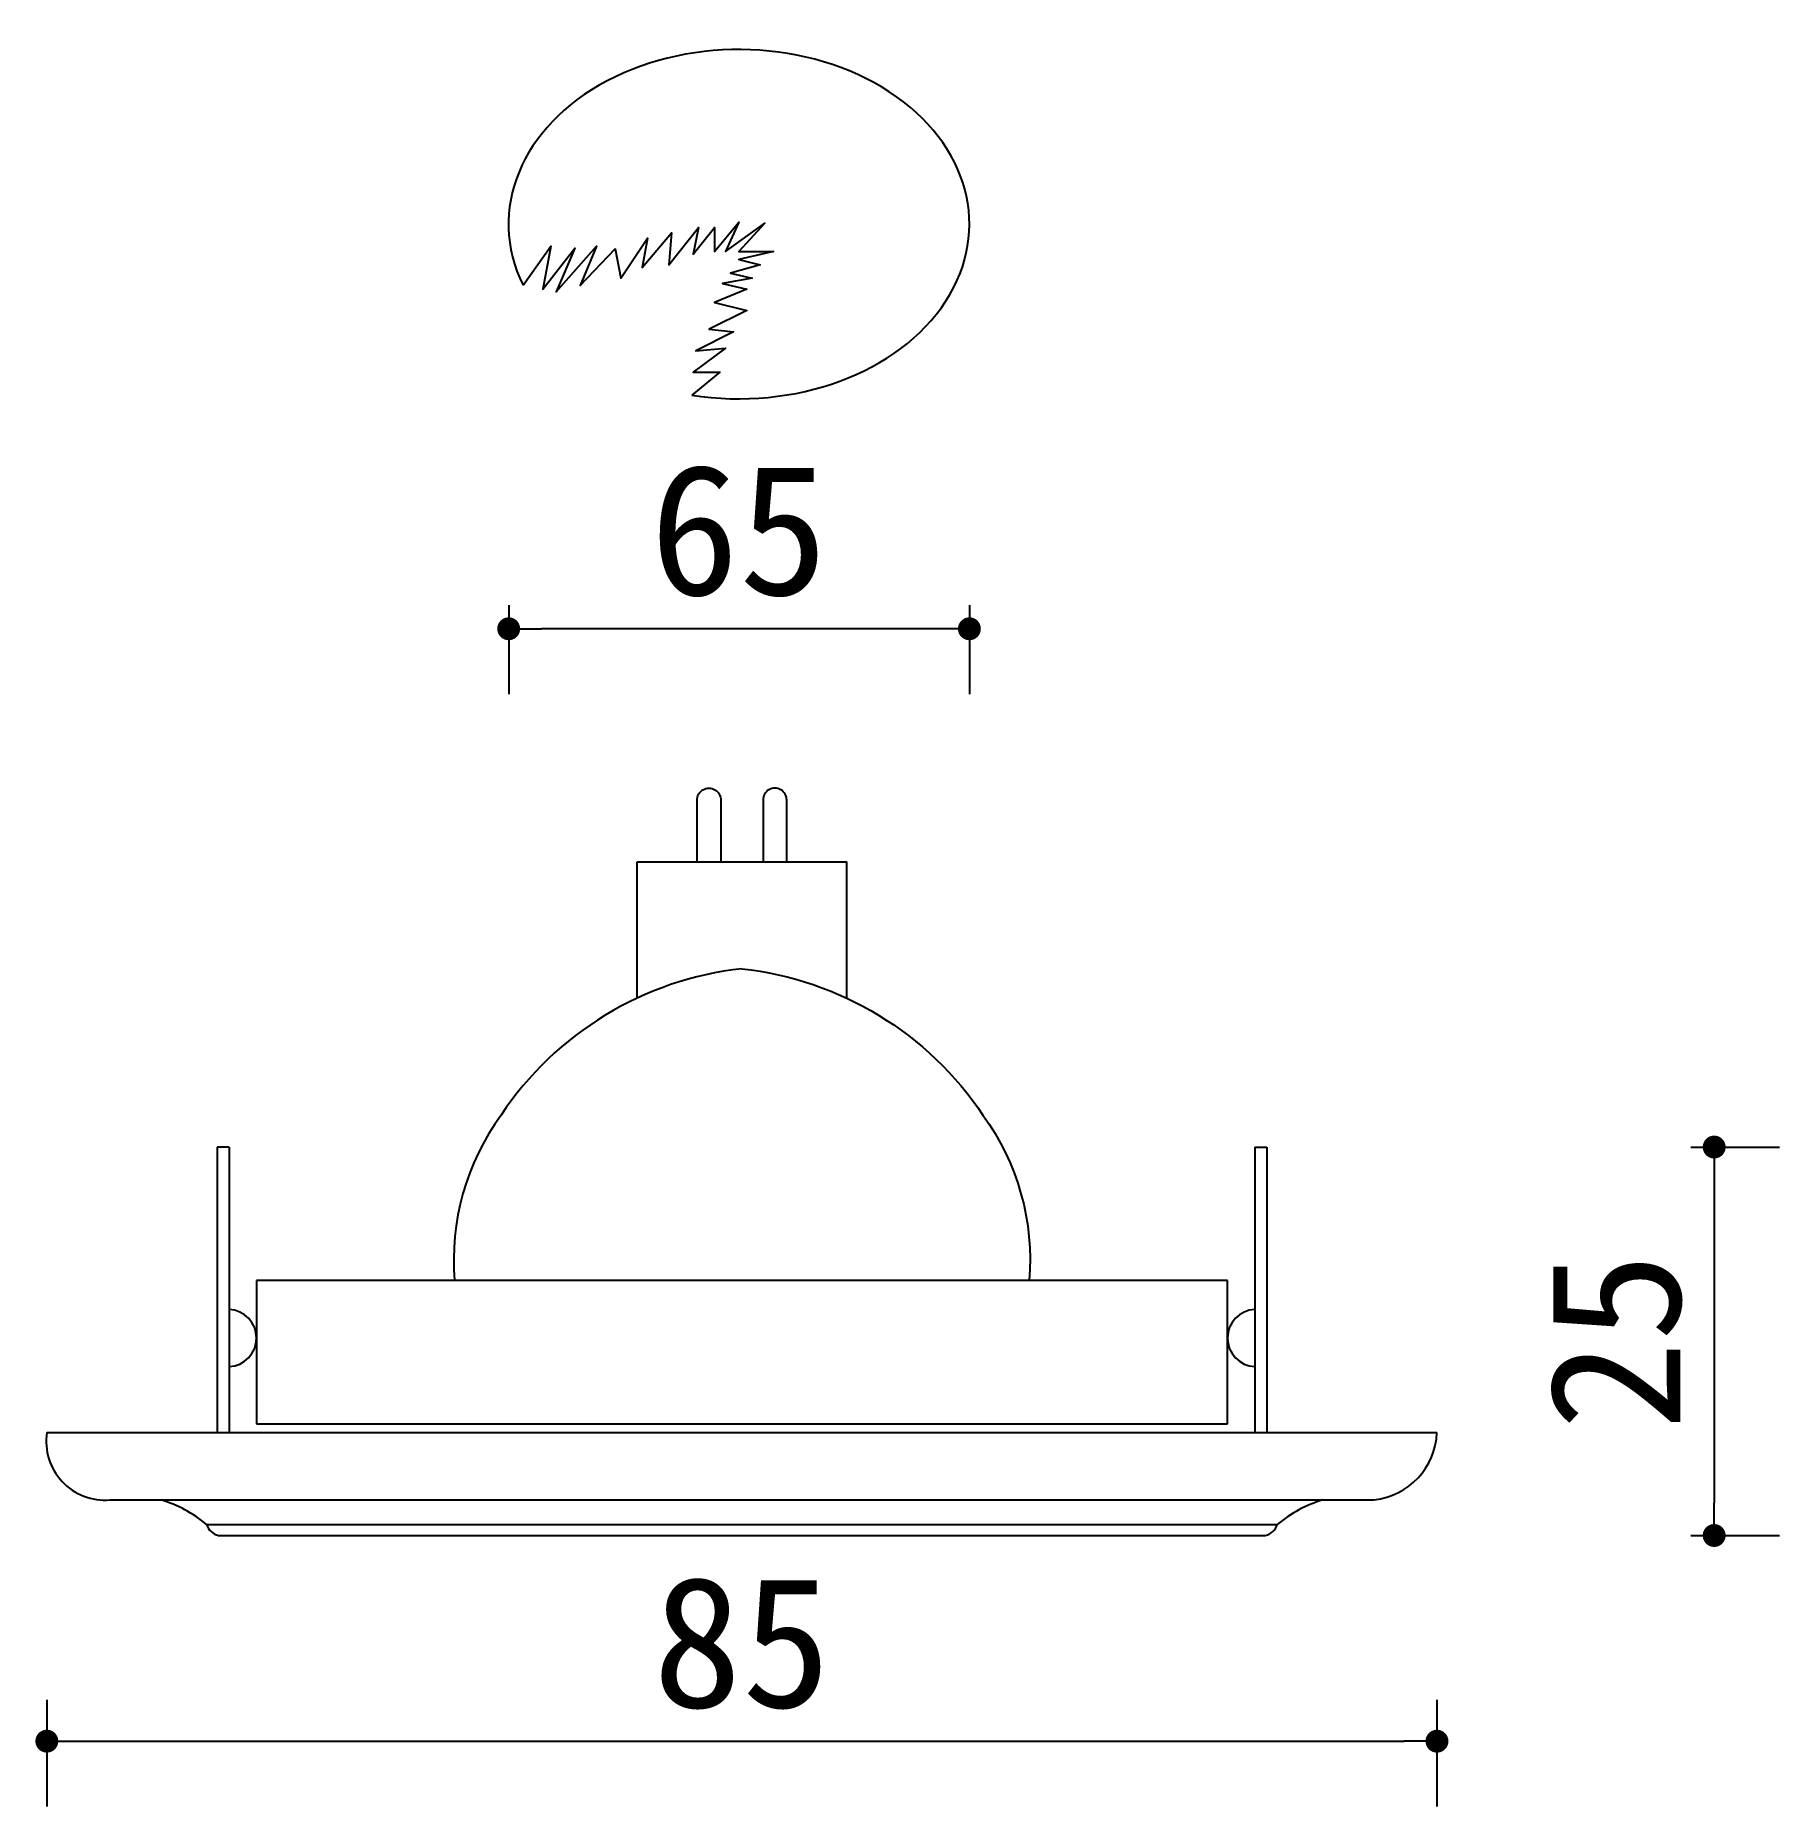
# Model space of a CAD drawing. Extents: x 62 to 168, y 588 to 696.
import ezdxf

# ---------------------------------------------------------------- set-up
doc = ezdxf.new("R2010")
doc.units = 0
doc.header["$MEASUREMENT"] = 0
doc.layers.get('0').update_dxf_attribs({"linetype": 'CONTINUOUS'})
doc.layers.get('DEFPOINTS').update_dxf_attribs({"linetype": 'CONTINUOUS'})
for name, color, linetype in [('3', 3, 'CONTINUOUS'), ('4', 4, 'CONTINUOUS'), ('DIM', 3, 'CONTINUOUS')]:
    doc.layers.add(name, color=color, linetype=linetype)
doc.styles.add('HZ', font='')
doc.styles.get('HZ').set_extended_font_data('仿宋_GB2312')
doc.dimstyles.get("Standard").update_dxf_attribs({"dimtxt": 0.18, "dimasz": 0.18, "dimexe": 0.18, "dimexo": 0.0625, "dimgap": 0.09, "dimtad": 0, "dimtih": 1, "dimtoh": 1, "dimdec": 4, "dimzin": 0, "dimtxsty": 'STANDARD', "dimcen": 0.09, "dimazin": 3, "dimtfac": 1, "dimtdec": 4, "dimtofl": 0, "dimtmove": 0, "dimatfit": 3, "dimtolj": 1, "dimtzin": 0})

# ---------------------------------------------------------------- blocks, each defined once
blk = doc.blocks.new('_DOT')
at = {"color": 0, "linetype": 'BYBLOCK'}
blk.add_line((-0.35, 0), (-1, 0), dxfattribs=at)
at = {"color": 0, "linetype": 'BYBLOCK', "const_width": 0.35}
blk.add_lwpolyline([(-0.175, 0, 1), (0.175, 0, 1)], format="xyb", close=True, dxfattribs=at)
blk = doc.blocks.new('*D4')
at = {"linetype": 'BYBLOCK'}
for p, q in [((62.44, 594.51), (62.44, 587.98)), ((147.44, 594.51), (147.44, 587.98)), ((64.44, 591.98), (145.44, 591.98))]:
    blk.add_line(p, q, dxfattribs=at)
at = {"layer": 'DEFPOINTS', "color": 0, "linetype": 'BYBLOCK'}
for p in [(62.44, 598.51), (147.44, 598.51), (147.44, 591.98)]:
    blk.add_point(p, dxfattribs=at)
at = {"linetype": 'BYBLOCK', "xscale": 2, "yscale": 2, "zscale": 2, "rotation": 180}
blk.add_blockref('_DOT', (62.44, 591.98), dxfattribs=at)
at = {"linetype": 'BYBLOCK', "xscale": 2, "yscale": 2, "zscale": 2}
blk.add_blockref('_DOT', (147.44, 591.98), dxfattribs=at)
at = {"color": 0, "linetype": 'BYBLOCK', "insert": (104.94, 597.98), "char_height": 8, "attachment_point": 5, "style": 'HZ'}
blk.add_mtext('\\A1;85', dxfattribs=at)
blk = doc.blocks.new('*D6')
at = {"linetype": 'BYBLOCK'}
for p, q in [((162.96, 628.32), (168.39, 628.32)), ((164.39, 626.32), (164.39, 606.56)), ((162.96, 604.56), (168.39, 604.56))]:
    blk.add_line(p, q, dxfattribs=at)
at = {"layer": 'DEFPOINTS', "color": 0, "linetype": 'BYBLOCK'}
for p in [(158.96, 628.32), (158.96, 604.56), (164.39, 604.56)]:
    blk.add_point(p, dxfattribs=at)
at = {"linetype": 'BYBLOCK', "xscale": 2, "yscale": 2, "zscale": 2}
for p, rotation in [((164.39, 628.32), 90), ((164.39, 604.56), 270)]:
    blk.add_blockref('_DOT', p, dxfattribs=dict(at, rotation=rotation))
at = {"color": 0, "linetype": 'BYBLOCK', "insert": (158.39, 616.44), "char_height": 8, "attachment_point": 5, "rotation": 90, "style": 'HZ'}
blk.add_mtext('\\A1;25', dxfattribs=at)
blk = doc.blocks.new('*D5')
at = {"linetype": 'BYBLOCK'}
for p, q in [((90.68, 661.46), (90.68, 656.02)), ((118.85, 661.46), (118.85, 656.02)), ((116.85, 660.02), (92.68, 660.02))]:
    blk.add_line(p, q, dxfattribs=at)
at = {"layer": 'DEFPOINTS', "color": 0, "linetype": 'BYBLOCK'}
for p in [(90.68, 665.46), (118.85, 665.46), (90.68, 660.02)]:
    blk.add_point(p, dxfattribs=at)
at = {"linetype": 'BYBLOCK', "xscale": 2, "yscale": 2, "zscale": 2, "rotation": 180}
blk.add_blockref('_DOT', (90.68, 660.02), dxfattribs=at)
at = {"linetype": 'BYBLOCK', "xscale": 2, "yscale": 2, "zscale": 2}
blk.add_blockref('_DOT', (118.85, 660.02), dxfattribs=at)
at = {"color": 0, "linetype": 'BYBLOCK', "insert": (104.76, 666.02), "char_height": 8, "attachment_point": 5, "style": 'HZ'}
blk.add_mtext('\\A1;65', dxfattribs=at)

msp = doc.modelspace()

# ---------------------------------------------------------------- linework, layer by layer
at = {"layer": '3'}
for points in [[(91.56, 681.04), (93.26, 683.42), (92.77, 680.8), (94.73, 683.31), (93.59, 680.64), (96.05, 683.42), (95.06, 681.01), (97.2, 683.26), (97.53, 681.46), (99.17, 683.92), (98.84, 682.11), (100.64, 684.24), (100.48, 682.28), (102.28, 684.57), (101.96, 682.93), (103.27, 684.57), (103.27, 683.1), (104.75, 684.9), (103.93, 683.1), (106.34, 684.82), (106.34, 684.82), (104.75, 683.1), (106.88, 683.1), (104.75, 682.6), (106.06, 682.28), (104.25, 681.78), (105.57, 681.46), (103.76, 681.13), (105.24, 680.8), (103.27, 679.98), (105.24, 679.49), (102.94, 678.34), (104.42, 678.18), (102.12, 677.03), (103.93, 677.19), (101.96, 675.72), (103.6, 675.72), (101.88, 674.31)], [(72.2, 605.24), (137.68, 605.24)]]:
    msp.add_lwpolyline(points, dxfattribs=at)
msp.add_ellipse((104.76, 684.77), major_axis=(14.09, 0), ratio=0.758153, start_param=4.506112, end_param=9.781472, dxfattribs=at)
at = {"layer": '4'}
for p, q in [((98.53, 637.43), (98.53, 645.76)), ((98.53, 645.76), (111.35, 645.76)), ((111.35, 637.43), (111.35, 645.76)), ((72.85, 628.32), (72.85, 610.85)), ((73.58, 628.32), (72.85, 628.32)), ((73.58, 628.32), (73.58, 610.85)), ((136.3, 628.32), (137.03, 628.32)), ((136.3, 628.32), (136.3, 610.85)), ((137.03, 628.32), (137.03, 610.85)), ((134.63, 620.15), (75.25, 620.15)), ((75.25, 620.15), (75.25, 611.4)), ((134.63, 611.4), (134.63, 620.15)), ((75.25, 611.4), (134.63, 611.4))]:
    msp.add_line(p, q, dxfattribs=at)
for points in [[(102.2, 645.76), (102.2, 649.54, -1.012643), (103.65, 649.54), (103.65, 645.76)], [(107.68, 645.76), (107.68, 649.54, 1.012643), (106.23, 649.54), (106.23, 645.76)], [(104.94, 639.23, 0.22106), (90.21, 630.28, 0.179358), (87.37, 620.15)], [(104.94, 639.23, -0.22106), (119.68, 630.28, -0.179358), (122.51, 620.15)]]:
    msp.add_lwpolyline(points, format="xyb", dxfattribs=at)
for points in [[(147.44, 610.85), (62.44, 610.85)], [(66.29, 606.74), (143.6, 606.74)], [(72.94, 604.56), (136.95, 604.56)]]:
    msp.add_lwpolyline(points, dxfattribs=at)
for centre, radius, start, end in [((73.51, 616.64), 1.75, 272.466, 87.534), ((136.38, 616.64), 1.75, 92.466, 267.534), ((65.99, 610.32), 3.59, 171.3979, 274.7792), ((143.14, 611.02), 4.3, 276.0472, 357.7757), ((67.23, 599.32), 7.73, 49.9136, 73.6945), ((142.65, 599.32), 7.73, 106.3055, 130.0864), ((73.17, 605.54), 1.01, 197.4833, 256.6715), ((136.71, 605.54), 1.01, 283.3285, 342.5167)]:
    msp.add_arc(centre, radius, start, end, dxfattribs=at)

# ---------------------------------------------------------------- dimensions: what is measured, and where the dimension line sits
at = {"layer": '3'}
dim = msp.add_linear_dim(base=(164.39, 604.56), p1=(158.96, 628.32), p2=(158.96, 604.56), angle=90, text='25', dimstyle='STANDARD', override={"dimscale": 4, "dimtxt": 2, "dimasz": 0.5, "dimexe": 1, "dimexo": 1, "dimgap": 0.5, "dimtad": 1, "dimtih": 0, "dimtoh": 0, "dimdec": 0, "dimtxsty": 'HZ', "dimblk1": 'DOT', "dimblk2": 'DOT', "dimsah": 1, "dimcen": 0, "dimclrd": 256, "dimclre": 256, "dimtfac": 0.5, "dimtdec": 0, "dimtofl": 1}, dxfattribs=at)
dim.commit()
dim.dimension.update_dxf_attribs({"geometry": '*D6', "text_midpoint": (158.39, 616.44)})
dim = msp.add_linear_dim(base=(147.44, 591.98), p1=(62.44, 598.51), p2=(147.44, 598.51), text='85', dimstyle='STANDARD', override={"dimscale": 4, "dimtxt": 2, "dimasz": 0.5, "dimexe": 1, "dimexo": 1, "dimgap": 0.5, "dimtad": 1, "dimtih": 0, "dimtoh": 0, "dimdec": 0, "dimtxsty": 'HZ', "dimblk1": 'DOT', "dimblk2": 'DOT', "dimsah": 1, "dimcen": 0, "dimclrd": 256, "dimclre": 256, "dimtfac": 0.5, "dimtdec": 0, "dimtofl": 1}, dxfattribs=at)
dim.commit()
dim.dimension.update_dxf_attribs({"geometry": '*D4', "text_midpoint": (104.94, 597.98)})
at = {"layer": 'DIM'}
dim = msp.add_linear_dim(base=(90.68, 660.02), p1=(118.85, 665.46), p2=(90.68, 665.46), text='65', dimstyle='STANDARD', override={"dimscale": 4, "dimtxt": 2, "dimasz": 0.5, "dimexe": 1, "dimexo": 1, "dimgap": 0.5, "dimtad": 1, "dimtih": 0, "dimtoh": 0, "dimdec": 0, "dimtxsty": 'HZ', "dimblk1": 'DOT', "dimblk2": 'DOT', "dimsah": 1, "dimcen": 0, "dimclrd": 256, "dimclre": 256, "dimtfac": 0.5, "dimtdec": 0, "dimtofl": 1}, dxfattribs=at)
dim.commit()
dim.dimension.update_dxf_attribs({"geometry": '*D5', "text_midpoint": (104.76, 666.02)})

doc.saveas('drawing.dxf')
